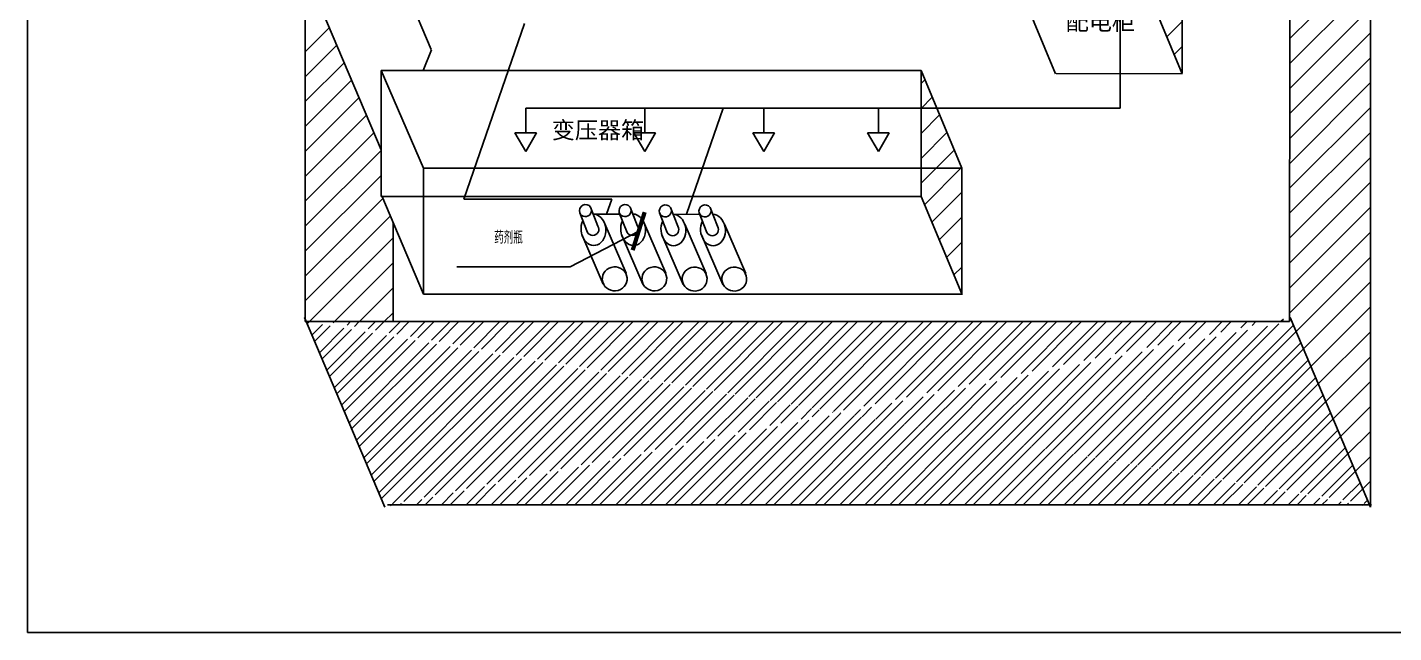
# Model space of a CAD drawing. Extents: x 62072 to 79005, y 47749 to 66939.
# Drawn here: x 71157 to 76006, y 61058 to 63206 of the extents above; entities that cross this region are included whole.
import ezdxf

# ---------------------------------------------------------------- set-up
doc = ezdxf.new("R2010")
doc.units = 0
doc.header["$LTSCALE"] = 1000
doc.header["$MEASUREMENT"] = 0
doc.layers.get('0').update_dxf_attribs({"linetype": 'CONTINUOUS'})
doc.styles.get("Standard").update_dxf_attribs({"font": 'GBENOR', "bigfont": 'GBCBIG'})
doc.dimstyles.get("Standard").update_dxf_attribs({"dimscale": 100, "dimtxt": 3.5, "dimasz": 1, "dimexe": 2.5, "dimexo": 3, "dimgap": 1.5, "dimtad": 1, "dimdec": 0, "dimzin": 0, "dimdsep": 46, "dimtxsty": 'Standard', "dimblk": 'ARCHTICK', "dimcen": 0.09, "dimadec": 0, "dimazin": 0, "dimtfac": 1, "dimtdec": 0, "dimtix": 1, "dimtmove": 2, "dimatfit": 3, "dimldrblk": 'ARCHTICK', "dimfxl": 0, "dimtolj": 1, "dimtzin": 0, "dimarcsym": 0})
pattern_1 = [(45, (57672.68, 54304.64), (-44.19417, 44.19417), [])]

msp = doc.modelspace()

# ---------------------------------------------------------------- hatches: boundary and pattern name
h = msp.add_hatch()
h.set_pattern_fill('ANSI31,_O', color=256, scale=500)
h.set_pattern_definition(pattern_1)
edge = h.paths.add_edge_path()
edge.add_line((75256, 63041.4), (75256.1, 64440.8))
edge.add_line((75112.7, 64759), (75256.1, 64440.8))
edge.add_line((75112.7, 64759), (75112.7, 63388.9))
edge.add_line((75111.4, 63387.8), (75256.1, 63041.3))
h = msp.add_hatch()
h.set_pattern_fill('ANSI31', color=256, scale=500, style=0)
h.set_pattern_definition(pattern_1)
edge = h.paths.add_edge_path()
edge.add_line((75639, 64272.7), (75636.4, 62161.6))
edge.add_line((75639, 64272.7), (75923.6, 63600.9))
edge.add_line((75923.6, 63600.9), (75923.6, 61504))
edge.add_line((75639, 62175.9), (75923.6, 61504))
h = msp.add_hatch()
h.set_pattern_fill('ANSI31,_O', color=256, scale=500)
h.set_pattern_definition(pattern_1)
edge = h.paths.add_edge_path()
edge.add_line((74329.1, 63052.8), (74329.1, 62605.4))
edge.add_line((74329.1, 63052.8), (74473.8, 62706.2))
edge.add_line((74473.8, 62706.6), (74473.8, 62259.2))
edge.add_line((74329.1, 62605.4), (74473.8, 62260))
h = msp.add_hatch()
h.set_pattern_fill('金属', color=256, scale=50, style=0)
h.set_pattern_definition([(45, (57672.68, 54304.64), (-44.19417, 44.19417), []), (45, (57672.68, 54335.89), (-44.19417, 44.19417), [])])
edge = h.paths.add_edge_path()
edge.add_line((72141, 62175.9), (72425.6, 61504))
edge.add_line((75636.4, 62161.6), (72143.8, 62161.6))
edge.add_line((75927.7, 61511.7), (72435.1, 61511.7))
edge.add_line((75639, 62175.9), (75923.6, 61504))

# ---------------------------------------------------------------- linework, layer by layer
for p, q in [((71157.4, 66938.9), (71157.4, 61058.3)), ((75256, 63041.4), (75256.1, 64440.8)), ((75639, 64272.7), (75636.4, 62161.6)), ((72306, 63799.4), (72590.7, 63127.5)), ((75923.6, 63600.9), (75923.6, 61504)), ((72143.8, 62161.6), (72143.8, 63398.6)), ((72145, 63402.5), (72412.5, 62771.2)), ((74662, 63388.9), (74805.7, 63041.3)), ((75111.4, 63387.8), (75256.1, 63041.3)), ((72143.8, 63118.9), (72229, 63204.1)), ((72143.8, 63030.5), (72255.3, 63142.1)), ((72562.2, 63052.8), (72591.3, 63126)), ((72143.8, 62942.2), (72281.6, 63080)), ((72412.5, 63052.8), (72563.5, 62706.2)), ((72412.5, 63052.8), (74329.1, 63052.8)), ((72412.5, 62605.4), (72412.5, 63052.8)), ((74329.1, 63052.8), (74473.8, 62706.2)), ((74329.1, 63052.8), (74329.1, 62605.4)), ((74808, 63041.4), (75256.1, 63041.3)), ((72143.8, 62853.8), (72307.9, 63017.9)), ((72143.8, 62765.4), (72334.2, 62955.8)), ((72143.8, 62677), (72360.5, 62893.7)), ((72143.8, 62588.6), (72386.9, 62831.6)), ((72927, 62764.8), (72887.7, 62831)), ((72964.7, 62830.9), (72887.7, 62831)), ((72964.7, 62830.9), (72927, 62764.8)), ((73349.1, 62764.8), (73309.9, 62831)), ((73386.8, 62830.9), (73309.9, 62831)), ((73386.8, 62830.9), (73349.1, 62764.8)), ((73771.4, 62764.8), (73732.2, 62831)), ((73809.2, 62830.9), (73732.2, 62831)), ((73809.2, 62830.9), (73771.4, 62764.8)), ((74178.1, 62764.8), (74138.9, 62831)), ((74215.8, 62830.9), (74138.9, 62831)), ((74215.8, 62830.9), (74178.1, 62764.8)), ((72143.8, 62500.2), (72412.5, 62768.8)), ((72563.5, 62706.8), (72563.5, 62259.4)), ((72563.5, 62706.2), (74473.8, 62706.2)), ((74473.8, 62706.6), (74473.8, 62259.2)), ((72143.8, 62411.8), (72412.5, 62680.5)), ((72143.8, 62323.4), (72419.7, 62599.4)), ((74329.1, 62605.4), (72412.5, 62605.4)), ((72415.9, 62608.5), (72563.5, 62259.4)), ((74329.1, 62605.4), (74473.8, 62260)), ((73156.3, 62567.7), (73182.5, 62500.8)), ((73297, 62567.7), (73323.2, 62500.8)), ((73440, 62566.8), (73466.2, 62500)), ((73580.7, 62566.8), (73606.8, 62500)), ((72143.8, 62235), (72446, 62537.2)), ((72455.7, 62514.6), (72455.7, 62161.6)), ((73117.5, 62548), (73144.9, 62478.3)), ((73206.7, 62508.2), (73282.4, 62333.4)), ((73258.2, 62548), (73285.5, 62478.3)), ((73347.3, 62508.2), (73423, 62333.4)), ((73401.2, 62547.1), (73428.5, 62477.4)), ((73490.3, 62507.3), (73566.1, 62332.6)), ((73541.9, 62547.1), (73569.2, 62477.4)), ((73631, 62507.3), (73706.7, 62332.6)), ((72158.8, 62161.6), (72455.7, 62458.5)), ((73124.9, 62470.5), (73201, 62294.5)), ((73265.6, 62470.5), (73341.7, 62294.5)), ((73408.6, 62469.6), (73484.7, 62293.7)), ((73549.3, 62469.6), (73625.3, 62293.7)), ((72247.2, 62161.6), (72455.7, 62370.1)), ((72335.6, 62161.6), (72455.7, 62281.7)), ((74475.7, 62259.4), (72563.5, 62259.4)), ((72141, 62175.9), (72425.6, 61504)), ((75636.4, 62161.6), (72143.8, 62161.6)), ((72424, 62161.6), (72455.7, 62193.3)), ((75639, 62175.9), (75923.6, 61504)), ((75927.7, 61511.7), (72435.1, 61511.7)), ((79005.4, 61058.3), (71157.4, 61058.3))]:
    msp.add_line(p, q)
at = {"color": 1}
for p, q in [((75035.7, 65692.1), (75035.7, 62918.9)), ((72706, 62595.7), (72921.2, 63218.8)), ((72926.2, 62918.9), (75035.7, 62918.9)), ((72926.2, 62918.9), (72926.2, 62831)), ((73348.4, 62918.9), (73348.4, 62831)), ((73496.6, 62542.4), (73626.6, 62918.9)), ((73770.7, 62918.9), (73770.7, 62831)), ((74177.4, 62918.9), (74177.4, 62831)), ((73231.1, 62595.7), (72706, 62595.7)), ((73213, 62543.3), (73231.1, 62595.7)), ((73165.8, 62543.4), (73260.1, 62543.2)), ((73449.5, 62542.5), (73543.8, 62542.3))]:
    msp.add_line(p, q, dxfattribs=at)
for centre, radius, start, end in [((73138.5, 62554.8), 22, 35.8249, 197.6322), ((73137.8, 62556), 21.8, 201.5623, 32.2361), ((73279.1, 62554.8), 22, 35.8249, 197.6322), ((73278.5, 62556), 21.8, 201.5623, 32.2361), ((73422.1, 62553.9), 22, 35.8249, 197.6322), ((73421.5, 62555.1), 21.8, 201.5623, 32.2361), ((73562.8, 62553.9), 22, 35.8249, 197.6322), ((73562.2, 62555.1), 21.8, 201.5623, 32.2361), ((73163.8, 62489.4), 21.9, 210.4497, 31.4737), ((73304.4, 62489.4), 21.9, 210.4497, 31.4737), ((73447.4, 62488.5), 21.9, 210.4497, 31.4737), ((73588.1, 62488.5), 21.9, 210.4497, 31.4737)]:
    msp.add_arc(centre, radius, start, end)
for centre, major_axis, ratio, start_param, end_param in [((73166.3, 62487.7), (-4.5, 55.6), 0.788528, 0.908371, 6.192893), ((73307, 62487.7), (-4.5, 55.6), 0.788528, 0.908371, 6.192893), ((73450, 62486.8), (-4.5, 55.6), 0.788528, 0.908371, 6.192893), ((73590.6, 62486.8), (-4.5, 55.6), 0.788528, 0.908371, 6.192893), ((73241.8, 62313.5), (43.9, 3.5), 0.964948, -3.141592653589793, 3.141592653589793), ((73382.5, 62313.5), (43.9, 3.5), 0.964948, -3.141592653589793, 3.141592653589793), ((73525.5, 62312.7), (43.9, 3.5), 0.964948, -3.141592653589793, 3.141592653589793), ((73666.2, 62312.7), (43.9, 3.5), 0.964948, -3.141592653589793, 3.141592653589793)]:
    msp.add_ellipse(centre, major_axis=major_axis, ratio=ratio, start_param=start_param, end_param=end_param)

# ---------------------------------------------------------------- texts
at = {"attachment_point": 1}
for s, insert, char_height, width in [('{\\f\uffbfﾬￌ￥_GB2312|b0|i0|c134|p49;配电柜}', (74842.7, 63255.7), 60, 275.596), ('{\\f\uffbfﾬￌ￥_GB2312|b0|i0|c134|p49;变压器箱}', (73018.8, 62871.1), 60, 479.25), ('药剂瓶', (72814.3, 62483.1), 45, 298.351)]:
    msp.add_mtext(s, dxfattribs=dict(at, insert=insert, char_height=char_height, width=width))

# ---------------------------------------------------------------- leaders
msp.add_leader([(73326.9, 62482.6), (73084, 62356.2), (72681.8, 62356.2)], dimstyle='Standard', override={"dimgap": 1.5, "dimtad": 0})

doc.saveas('drawing.dxf')
